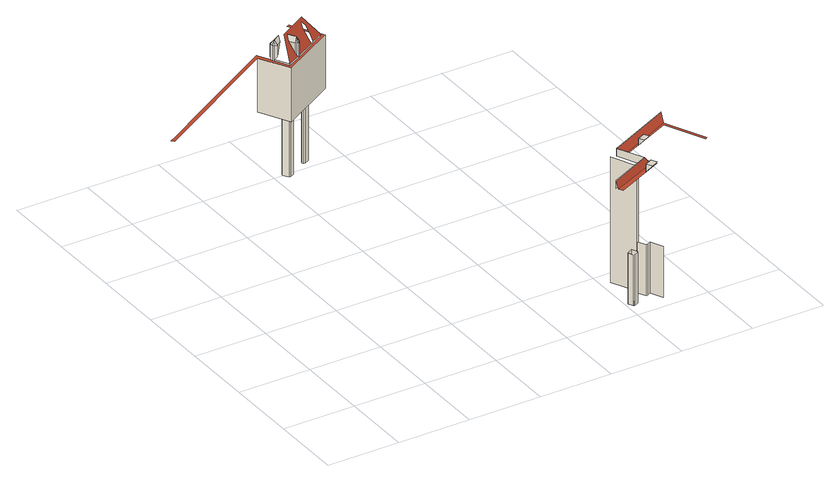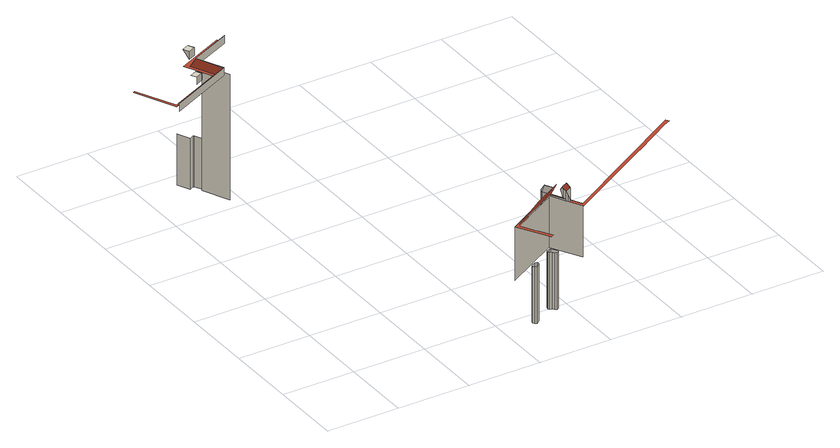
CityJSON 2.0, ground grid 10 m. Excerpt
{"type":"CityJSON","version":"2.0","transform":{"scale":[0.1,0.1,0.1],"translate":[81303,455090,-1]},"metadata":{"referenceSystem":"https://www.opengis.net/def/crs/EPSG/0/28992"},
"CityObjects":{
"building1":{"type":"Building","attributes":{"Volume":104797.07,"Dakoppervlakte":8542.52,"Muuroppervlakte":13883.88,"Vloeroppervlakte":5073.26,"hoogte_Z_max_in_m_NAP":34.28,"GEB_DOEL":"kantoorfunctie - kantoorfunctie,woonfunctie","yearOfConstruction":1620,"measuredHeight":34.75},"children":["building1-1","building1-2","building1-3"],"geometry":[{"type":"MultiSurface","lod":"2","boundaries":[[[0,1,2,3,4,5,6,7,8,9,10,11,12,13,14,15,16,17,18,19,20,21,22,23,24,25]],[[4,26,27,5]],[[28,29,23,22,30]],[[30,22,21,31]],[[30,32,28]],[[31,32,30]],[[21,33,31]],[[34,35,36,37]],[[38,39,35,34]],[[40,32,31]],[[41,40,31,33]],[[37,36,42,43]],[[44,45,39,38]],[[33,21,20,46]],[[43,42,47,48]],[[34,37,43,48,49,50,51,52,53,44,38]],[[53,54,45,44]],[[48,47,55,49]],[[40,41,56]],[[57,32,40,56]],[[49,55,58,50]],[[52,59,54,53]],[[50,58,60,51]],[[51,60,59,52]],[[46,20,19,61]],[[62,63,64]],[[62,64,65,66]],[[64,63,67,68]],[[68,65,64]],[[61,69,68,67]],[[69,70,65,68]],[[69,61,19,18,70]],[[71,72,65,70]],[[70,18,17,73,71]],[[66,65,74,75]],[[76,72,71,73]],[[74,65,72]],[[74,77,75]],[[72,76,77,74]],[[78,79,80,81]],[[81,80,82,83]],[[84,85,79,78]],[[77,76,73,86,87,88,89,90,91,92,93,94,95,96,97,46,61,67,63,62,66,75]],[[83,82,98,99]],[[100,101,85,84]],[[102,100,84,78,81,83,99,103]],[[104,105,106,107]],[[73,17,16,86]],[[99,98,108,103]],[[102,109,101,100]],[[110,111,112,113]],[[103,108,109,102]],[[114,115,116,117]],[[113,112,118,119]],[[5,27,120,6]],[[121,122,114,117,123,110,113,119]],[[122,124,115,114]],[[121,125,124,122]],[[119,118,125,121]],[[104,107,126,127]],[[128,129,130,131]],[[132,133,134,135]],[[136,132,135,137]],[[138,139,140,141]],[[141,140,142,129,128]],[[143,144,139,138]],[[145,146,144,143]],[[147,148,105,104]],[[136,133,132]],[[127,149,147,104]],[[150,151,146,145]],[[152,153,154,155,156,157,149,127,126,158]],[[159,160,161]],[[162,163,160,159]],[[164,162,159,161]],[[165,166,148,147]],[[157,165,147,149]]],"semantics":{"surfaces":[{"type":"RoofSurface"},{"type":"WallSurface"},{"type":"GroundSurface"}],"values":[0,1,null,null,null,null,null,1,1,null,null,1,1,1,1,2,1,1,null,null,1,1,1,1,1,null,null,null,null,null,null,null,null,null,null,null,null,null,null,1,1,1,0,1,1,2,1,1,1,1,1,1,1,1,1,2,1,1,1,0,1,null,null,1,1,1,1,1,null,0,1,0,null,null,null,1,0]}}]},
"building1-1":{"type":"BuildingInstallation","parents":["building1"],"geometry":[{"type":"MultiSurface","lod":"2","boundaries":[[[167,168,32,57]],[[57,32,40,56]],[[31,32,30]],[[28,32,168]],[[40,32,31]],[[30,32,28]],[[30,22,21,31]],[[168,169,29,28]],[[41,40,31,33]],[[167,169,168]],[[40,41,56]],[[21,33,31]],[[28,29,23,22,30]]],"semantics":{"surfaces":[{"type":"RoofSurface"},{"type":"WallSurface"}],"values":[0,0,0,0,0,0,1,1,1,1,1,1,1]}}]},
"building1-2":{"type":"BuildingInstallation","parents":["building1"],"geometry":[{"type":"MultiSurface","lod":"2","boundaries":[[[62,64,65,66]],[[66,65,74,75]],[[74,65,72]],[[68,65,64]],[[71,72,65,70]],[[69,70,65,68]],[[72,76,77,74]],[[64,63,67,68]],[[76,72,71,73]],[[61,69,68,67]],[[62,63,64]],[[74,77,75]],[[70,18,17,73,71]],[[69,61,19,18,70]]],"semantics":{"surfaces":[{"type":"RoofSurface"},{"type":"WallSurface"}],"values":[0,0,0,0,0,0,1,1,1,1,1,1,1,1]}}]},
"building1-3":{"type":"BuildingInstallation","parents":["building1"],"geometry":[{"type":"MultiSurface","lod":"2","boundaries":[[[136,132,135,137]],[[132,133,134,135]],[[136,133,132]],[[135,134,137]]],"semantics":{"surfaces":[{"type":"RoofSurface"},{"type":"WallSurface"}],"values":[0,1,1,1]}}]}
},
"vertices":[
[71,461,159],[15,427,159],[6,422,159],[9,418,159],[196,530,159],[218,489,159],[294,533,159],[271,572,159],[269,576,159],[265,574,159],[276,556,159],[278,554,159],[279,551,159],[288,534,159],[270,524,159],[269,523,159],[268,522,159],[240,506,159],[239,505,159],[238,505,159],[220,495,159],[210,514,159],[208,516,159],[207,519,159],[198,536,159],[72,461,159],[196,530,84],[218,489,84],[207,519,180],[207,519,160],[208,516,180],[210,514,180],[211,517,186],[210,514,161],[213,501,5],[213,501,84],[214,504,84],[214,504,5],[218,493,5],[218,493,84],[213,513,180],[213,513,164],[216,505,84],[216,505,5],[220,493,5],[220,493,84],[220,495,161],[219,504,84],[219,504,5],[221,501,5],[224,500,5],[225,498,5],[225,497,5],[225,495,5],[225,495,84],[221,501,84],[220,518,180],[221,523,186],[224,500,84],[225,497,84],[225,498,84],[238,505,161],[230,514,180],[234,507,167],[234,507,180],[237,509,187],[231,519,187],[236,505,163],[236,505,180],[238,505,180],[239,505,180],[240,506,180],[241,508,180],[240,506,161],[241,511,180],[237,518,180],[241,508,162],[241,511,167],[249,511,5],[249,511,84],[248,513,84],[248,513,5],[249,516,84],[249,516,5],[252,511,5],[252,511,84],[268,522,161],[266,522,162],[264,524,167],[260,531,180],[261,537,187],[267,535,180],[271,529,167],[271,525,162],[270,524,161],[288,534,161],[265,541,189],[226,518,189],[254,520,84],[254,520,5],[258,514,5],[258,514,84],[258,516,5],[257,519,5],[437,43,191],[437,43,180],[380,16,180],[380,16,191],[257,519,84],[258,516,84],[407,21,5],[407,21,76],[404,28,76],[404,28,5],[415,23,5],[415,23,76],[409,20,76],[409,20,5],[412,32,76],[412,32,5],[294,533,84],[416,25,5],[415,24,5],[408,21,5],[415,24,76],[416,25,76],[381,12,181],[444,41,181],[430,45,5],[430,45,180],[413,81,180],[413,81,5],[438,30,194],[438,30,183],[428,25,183],[428,25,194],[442,22,194],[432,17,194],[433,33,5],[433,33,76],[427,44,76],[427,44,5],[427,44,180],[434,32,5],[434,32,76],[440,35,5],[440,35,76],[420,79,191],[420,79,180],[427,75,181],[448,18,5],[448,18,76],[451,37,181],[433,75,181],[506,109,181],[531,55,181],[534,57,181],[508,113,181],[384,6,181],[452,80,194],[452,80,184],[456,73,194],[462,85,194],[462,85,184],[466,78,194],[510,122,191],[510,122,180],
[216,525,180],[208,521,180],[208,521,164]
]}
